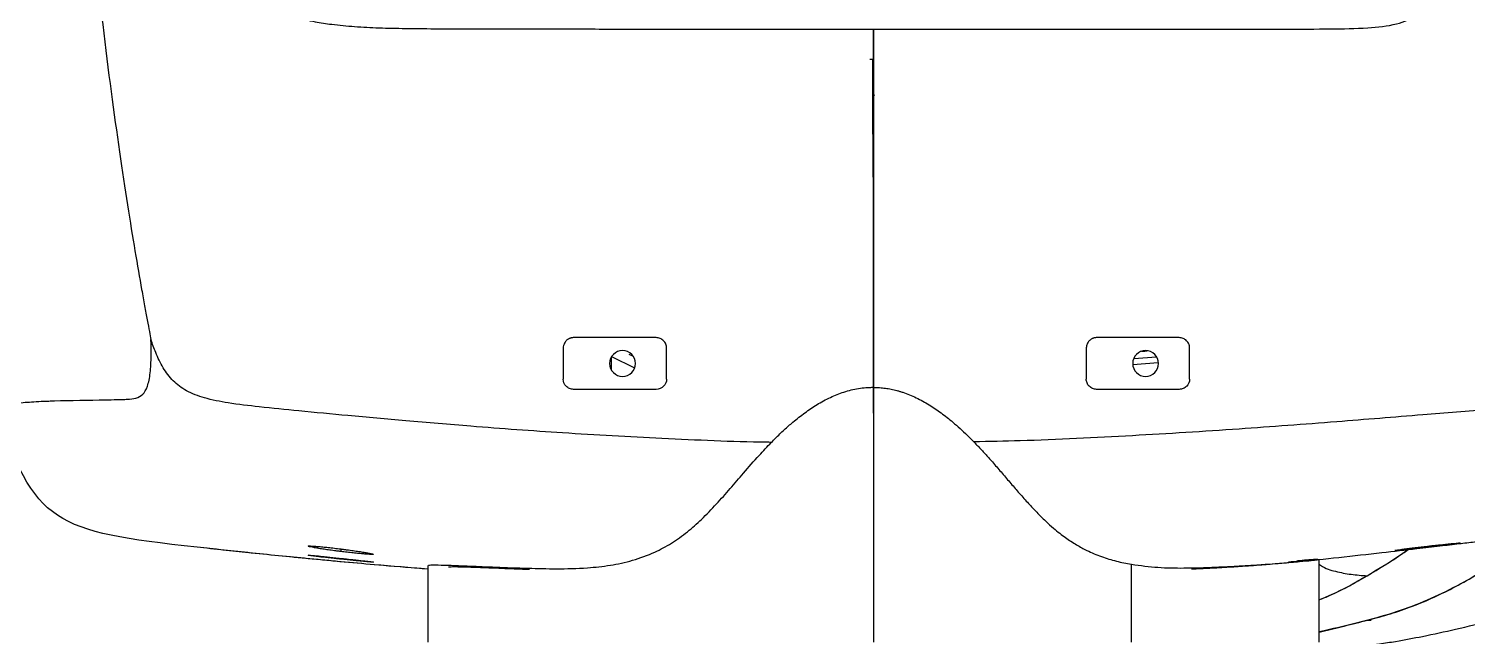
# Model space of a CAD drawing. Header units: millimetres. Extents: x 0 to 1189, y 0 to 841.
# Drawn here: x 108.8 to 178.3, y 245.9 to 275.3 of the extents above; entities that cross this region are included whole.
import ezdxf

# ---------------------------------------------------------------- set-up
doc = ezdxf.new("R2010")
doc.units = ezdxf.units.MM

msp = doc.modelspace()

# ---------------------------------------------------------------- linework, layer by layer
at = {"color": 7, "linetype": 'Continuous', "lineweight": 25}
for p, q in [((149.61, 274.779), (149.61, 273.779)), ((149.61, 274.779), (149.61, 273.779)), ((149.61, 273.779), (149.435, 273.779)), ((149.61, 273.779), (149.435, 273.779)), ((149.585, 273.645), (149.585, 273.804)), ((149.585, 273.645), (149.585, 273.804)), ((149.585, 272.09), (149.653, 272.059)), ((149.588, 268.098), (149.587, 269.61)), ((149.61, 260.108), (149.61, 257.936)), ((149.61, 260.108), (149.61, 257.936)), ((136.933, 259.431), (138.054, 258.881)), ((136.933, 258.795), (136.933, 259.386)), ((137.971, 259.446), (137.799, 259.53)), ((162.159, 259.045), (163.386, 259.137)), ((163.303, 259.396), (162.197, 259.313)), ((149.623, 245.612), (149.623, 257.935)), ((149.623, 245.612), (149.623, 257.935)), ((149.623, 245.612), (149.623, 257.935)), ((128.057, 249.322), (128.057, 245.612)), ((128.057, 249.322), (128.057, 245.612)), ((162.084, 245.612), (162.084, 249.379)), ((171.164, 245.612), (171.164, 249.618)), ((173.507, 246.685), (173.686, 246.683))]:
    msp.add_line(p, q, dxfattribs=at)
at = {"color": 8, "linetype": 'Continuous', "lineweight": 25}
for p, q in [((123.841, 250.122), (123.841, 249.998)), ((123.841, 250.122), (123.841, 249.998)), ((123.841, 249.668), (123.841, 249.629)), ((173.482, 248.826), (173.482, 248.826))]:
    msp.add_line(p, q, dxfattribs=at)
at = {"color": 7, "linetype": 'Continuous', "lineweight": 25, "flags": 128}
msp.add_lwpolyline([(149.588, 268.098), (149.588, 268.435), (149.588, 268.771)], dxfattribs=at)
at = {"color": 7, "linetype": 'Continuous', "lineweight": 25}
for centre, start, end in [((137.473, 259.087), 90, 270), ((137.473, 259.087), 270, 90), ((162.773, 259.087), 90, 270), ((162.773, 259.087), 270, 90)]:
    msp.add_arc(centre, 0.625, start, end, dxfattribs=at)
for points, knots in [([(114.658, 370.658), (114.621, 370.461), (114.558, 370.128), (114.441, 369.5), (114.399, 369.27), (114.309, 368.777), (114.261, 368.514), (114.111, 367.676), (114.003, 367.053), (113.773, 365.69), (113.652, 364.949), (113.275, 362.551), (113.005, 360.719), (112.461, 356.615), (111.911, 352.077), (111.419, 346.773), (111.096, 342.546), (110.996, 341.096), (110.815, 338.12), (110.407, 330.497), (110.081, 315.452), (110.407, 300.407), (110.815, 292.784), (110.996, 289.809), (111.096, 288.358), (111.419, 284.132), (111.911, 278.828), (112.461, 274.289), (113.005, 270.185), (113.275, 268.353), (113.652, 265.955), (113.773, 265.214), (114.003, 263.851), (114.111, 263.229), (114.261, 262.39), (114.309, 262.127), (114.399, 261.634), (114.441, 261.404), (114.558, 260.776), (114.621, 260.443), (114.658, 260.247)], [0, 0, 0, 0, 0.03125, 0.03125, 0.046875, 0.046875, 0.0625, 0.0625, 0.09375, 0.09375, 0.125, 0.125, 0.1875, 0.1875, 0.25, 0.3125, 0.3125, 0.34375, 0.34375, 0.375, 0.5, 0.625, 0.65625, 0.65625, 0.6875, 0.6875, 0.75, 0.8125, 0.8125, 0.875, 0.875, 0.90625, 0.90625, 0.9375, 0.9375, 0.953125, 0.953125, 0.96875, 0.96875, 1, 1, 1, 1]), ([(114.658, 370.658), (114.621, 370.461), (114.558, 370.128), (114.441, 369.5), (114.399, 369.27), (114.309, 368.777), (114.261, 368.514), (114.111, 367.676), (114.003, 367.053), (113.773, 365.69), (113.652, 364.949), (113.275, 362.551), (113.005, 360.719), (112.461, 356.615), (111.911, 352.077), (111.419, 346.773), (111.096, 342.546), (110.996, 341.096), (110.815, 338.12), (110.407, 330.497), (110.081, 315.452), (110.407, 300.407), (110.815, 292.784), (110.996, 289.809), (111.096, 288.358), (111.419, 284.132), (111.911, 278.828), (112.461, 274.289), (113.005, 270.185), (113.275, 268.353), (113.652, 265.955), (113.773, 265.214), (114.003, 263.851), (114.111, 263.229), (114.261, 262.39), (114.309, 262.127), (114.399, 261.634), (114.441, 261.404), (114.558, 260.776), (114.621, 260.443), (114.658, 260.247)], [0, 0, 0, 0, 0.03125, 0.03125, 0.046875, 0.046875, 0.0625, 0.0625, 0.09375, 0.09375, 0.125, 0.125, 0.1875, 0.1875, 0.25, 0.3125, 0.3125, 0.34375, 0.34375, 0.375, 0.5, 0.625, 0.65625, 0.65625, 0.6875, 0.6875, 0.75, 0.8125, 0.8125, 0.875, 0.875, 0.90625, 0.90625, 0.9375, 0.9375, 0.953125, 0.953125, 0.96875, 0.96875, 1, 1, 1, 1]), ([(119.678, 277.019), (119.989, 276.742), (120.564, 276.231), (121.601, 275.837), (122.532, 275.611), (123.5, 275.465), (124.532, 275.37), (125.724, 275.31), (127.093, 275.28), (128.771, 275.27), (130.899, 275.266), (133.541, 275.261), (136.726, 275.258), (140.452, 275.257), (143.117, 275.257), (144.535, 275.257)], [0, 0, 0, 0, 0.056105, 0.103949, 0.143667, 0.175837, 0.219593, 0.265989, 0.31599, 0.380008, 0.462297, 0.564816, 0.688803, 0.834375, 1, 1, 1, 1]), ([(144.535, 275.257), (145.029, 275.257), (145.795, 275.257), (146.705, 275.257), (147.351, 275.257), (148.08, 275.257), (149.084, 275.257), (150.28, 275.257), (151.804, 275.257), (153.708, 275.257), (156.061, 275.257), (158.632, 275.257), (161.41, 275.257), (164.25, 275.257), (167.005, 275.257), (169.469, 275.258), (171.609, 275.255), (173.406, 275.289), (174.672, 275.416), (175.444, 275.671), (175.889, 275.95), (176.236, 276.351), (176.383, 276.69), (176.461, 276.87)], [0, 0, 0, 0, 0.045037, 0.069811, 0.08291, 0.104048, 0.136214, 0.174317, 0.212964, 0.274942, 0.347762, 0.427151, 0.509115, 0.600682, 0.685757, 0.759968, 0.825146, 0.880472, 0.924621, 0.943287, 0.960935, 0.979207, 1, 1, 1, 1]), ([(149.61, 256.687), (149.61, 259.744), (149.61, 265.859), (149.61, 272.074), (149.61, 275.212), (149.61, 275.257)], [0, 0, 0, 0, 0.496259, 0.992676, 1, 1, 1, 1]), ([(149.61, 275.257), (149.61, 274.518), (149.61, 271.604), (149.61, 266.528), (149.61, 262.208), (149.61, 260.047)], [0, 0, 0, 0, 0.145265, 0.572531, 1, 1, 1, 1]), ([(149.61, 256.774), (149.61, 258.378), (149.61, 262.106), (149.61, 268.013), (149.61, 272.572), (149.61, 274.992), (149.61, 275.257)], [0, 0, 0, 0, 0.262405, 0.60984, 0.957215, 1, 1, 1, 1]), ([(149.61, 275.257), (149.61, 274.518), (149.61, 271.604), (149.61, 266.528), (149.61, 262.208), (149.61, 260.047)], [0, 0, 0, 0, 0.145265, 0.572531, 1, 1, 1, 1]), ([(149.61, 256.774), (149.61, 258.378), (149.61, 262.106), (149.61, 268.013), (149.61, 272.572), (149.61, 274.992), (149.61, 275.257)], [0, 0, 0, 0, 0.262405, 0.60984, 0.957215, 1, 1, 1, 1]), ([(149.585, 272.044), (149.585, 272.136), (149.585, 272.313), (149.585, 272.574), (149.585, 272.818), (149.585, 273.046), (149.585, 273.259), (149.585, 273.455), (149.585, 273.585), (149.585, 273.645)], [0, 0, 0, 0, 0.186543, 0.358524, 0.515918, 0.65873, 0.78698, 0.900716, 1, 1, 1, 1]), ([(149.585, 273.161), (149.585, 273.243), (149.585, 273.324), (149.585, 273.446), (149.585, 273.506), (149.585, 273.576), (149.585, 273.606), (149.585, 273.626), (149.585, 273.635), (149.585, 273.645)], [0, 0, 0, 0, 0.5, 0.5, 0.75, 0.875, 0.9375, 0.9375, 1, 1, 1, 1]), ([(149.585, 272.044), (149.585, 272.048), (149.585, 272.052), (149.585, 272.059), (149.585, 272.071), (149.585, 272.082), (149.585, 272.09)], [0, 0, 0, 0, 0.25, 0.25, 0.5, 1, 1, 1, 1]), ([(149.587, 269.61), (149.587, 269.809), (149.587, 270.131), (149.586, 270.66), (149.586, 271.153), (149.586, 271.642), (149.585, 271.926), (149.585, 272.044)], [0, 0, 0, 0, 0.248314, 0.400425, 0.658492, 0.85855, 1, 1, 1, 1]), ([(149.586, 271.393), (149.586, 271.501), (149.586, 271.662), (149.585, 271.852), (149.585, 271.948), (149.585, 271.996), (149.585, 272.02), (149.585, 272.03), (149.585, 272.037), (149.585, 272.041), (149.585, 272.044)], [0, 0, 0, 0, 0.5, 0.75, 0.875, 0.9375, 0.96875, 0.984375, 0.984375, 1, 1, 1, 1]), ([(107.16, 257.054), (107.559, 257.107), (108.159, 257.186), (109.058, 257.246), (109.459, 257.264), (109.526, 257.267), (109.552, 257.268), (109.556, 257.268), (109.559, 257.268), (109.56, 257.268), (109.563, 257.268), (109.571, 257.268), (109.623, 257.27), (109.763, 257.276), (110.652, 257.304), (111.893, 257.318), (112.936, 257.34), (113.196, 257.347), (113.362, 257.353), (113.442, 257.355), (113.825, 257.375), (114.075, 257.417), (114.354, 257.69), (114.431, 257.817), (114.551, 258.165), (114.595, 258.383), (114.638, 258.76), (114.649, 258.894), (114.664, 259.175), (114.669, 259.322), (114.671, 259.543), (114.671, 259.617), (114.671, 259.763), (114.668, 259.98), (114.662, 260.162), (114.658, 260.247)], [0, 0, 0, 0, 0.125, 0.1875, 0.195312, 0.199219, 0.199707, 0.199951, 0.199951, 0.200195, 0.200195, 0.201172, 0.203125, 0.21875, 0.25, 0.5, 0.5625, 0.59375, 0.59375, 0.625, 0.625, 0.75, 0.75, 0.8125, 0.8125, 0.875, 0.875, 0.90625, 0.90625, 0.9375, 0.9375, 0.953125, 0.953125, 0.96875, 1, 1, 1, 1]), ([(107.16, 257.054), (107.559, 257.107), (108.159, 257.186), (109.058, 257.246), (109.459, 257.264), (109.526, 257.267), (109.552, 257.268), (109.556, 257.268), (109.559, 257.268), (109.56, 257.268), (109.563, 257.268), (109.571, 257.268), (109.623, 257.27), (109.763, 257.276), (110.652, 257.304), (111.893, 257.318), (112.936, 257.34), (113.196, 257.347), (113.362, 257.353), (113.442, 257.355), (113.825, 257.375), (114.075, 257.417), (114.354, 257.69), (114.431, 257.817), (114.551, 258.165), (114.595, 258.383), (114.638, 258.76), (114.649, 258.894), (114.664, 259.175), (114.669, 259.322), (114.671, 259.543), (114.671, 259.617), (114.671, 259.763), (114.668, 259.98), (114.662, 260.162), (114.658, 260.247)], [0, 0, 0, 0, 0.125, 0.1875, 0.195312, 0.199219, 0.199707, 0.199951, 0.199951, 0.200195, 0.200195, 0.201172, 0.203125, 0.21875, 0.25, 0.5, 0.5625, 0.59375, 0.59375, 0.625, 0.625, 0.75, 0.75, 0.8125, 0.8125, 0.875, 0.875, 0.90625, 0.90625, 0.9375, 0.9375, 0.953125, 0.953125, 0.96875, 1, 1, 1, 1]), ([(135.102, 260.337), (135.087, 260.337), (135.056, 260.336), (135.009, 260.329), (134.962, 260.318), (134.916, 260.302), (134.87, 260.281), (134.827, 260.255), (134.785, 260.225), (134.737, 260.181), (134.684, 260.117), (134.642, 260.037), (134.61, 259.943), (134.605, 259.878), (134.602, 259.837)], [0, 0, 0, 0, 0.058702, 0.118457, 0.179283, 0.241196, 0.304211, 0.368346, 0.433613, 0.500026, 0.617733, 0.750067, 0.843672, 1, 1, 1, 1]), ([(135.102, 260.337), (135.087, 260.337), (135.056, 260.336), (135.009, 260.329), (134.962, 260.318), (134.916, 260.302), (134.87, 260.281), (134.827, 260.255), (134.785, 260.225), (134.737, 260.181), (134.684, 260.117), (134.642, 260.037), (134.61, 259.943), (134.605, 259.878), (134.602, 259.837)], [0, 0, 0, 0, 0.058702, 0.118457, 0.179283, 0.241196, 0.304211, 0.368346, 0.433613, 0.500026, 0.617733, 0.750067, 0.843672, 1, 1, 1, 1]), ([(139.602, 259.837), (139.602, 259.852), (139.601, 259.882), (139.595, 259.924), (139.587, 259.962), (139.577, 259.995), (139.558, 260.048), (139.522, 260.115), (139.459, 260.192), (139.383, 260.255), (139.294, 260.302), (139.199, 260.332), (139.134, 260.335), (139.102, 260.337)], [0, 0, 0, 0, 0.0590432, 0.1134767, 0.1633003, 0.208514, 0.2491181, 0.3788629, 0.4979213, 0.6280693, 0.7550415, 0.8789707, 1, 1, 1, 1]), ([(139.602, 259.837), (139.602, 259.852), (139.601, 259.882), (139.595, 259.924), (139.587, 259.962), (139.577, 259.995), (139.558, 260.048), (139.522, 260.115), (139.459, 260.192), (139.383, 260.255), (139.294, 260.302), (139.199, 260.332), (139.134, 260.335), (139.102, 260.337)], [0, 0, 0, 0, 0.0590432, 0.1134767, 0.1633003, 0.208514, 0.2491181, 0.3788629, 0.4979213, 0.6280693, 0.7550415, 0.8789707, 1, 1, 1, 1]), ([(160.402, 260.337), (160.387, 260.337), (160.355, 260.336), (160.307, 260.329), (160.26, 260.317), (160.213, 260.301), (160.168, 260.28), (160.125, 260.254), (160.084, 260.223), (160.035, 260.179), (159.983, 260.115), (159.939, 260.032), (159.909, 259.938), (159.905, 259.873), (159.902, 259.837)], [0, 0, 0, 0, 0.060037, 0.120835, 0.182413, 0.244788, 0.307978, 0.371999, 0.436867, 0.502598, 0.621357, 0.751307, 0.860056, 1, 1, 1, 1]), ([(164.902, 259.837), (164.902, 259.854), (164.901, 259.886), (164.894, 259.931), (164.885, 259.969), (164.875, 260), (164.856, 260.051), (164.821, 260.117), (164.757, 260.194), (164.681, 260.257), (164.591, 260.303), (164.498, 260.332), (164.434, 260.335), (164.402, 260.337)], [0, 0, 0, 0, 0.0661123, 0.1242079, 0.1742845, 0.2163406, 0.2503748, 0.3822064, 0.5004755, 0.6314927, 0.7583374, 0.8811291, 1, 1, 1, 1]), ([(162.571, 259.678), (162.587, 259.679), (162.677, 259.685), (162.767, 259.692), (162.842, 259.698)], [0, 0, 0, 0, 0.1772, 1, 1, 1, 1]), ([(135.102, 257.837), (135.036, 257.837), (134.97, 257.85), (134.848, 257.902), (134.792, 257.939), (134.655, 258.079), (134.602, 258.206), (134.602, 258.337)], [0, 0, 0, 0, 0.25, 0.25, 0.5, 0.5, 1, 1, 1, 1]), ([(135.102, 257.837), (135.036, 257.837), (134.97, 257.85), (134.848, 257.902), (134.792, 257.939), (134.655, 258.079), (134.602, 258.206), (134.602, 258.337)], [0, 0, 0, 0, 0.25, 0.25, 0.5, 0.5, 1, 1, 1, 1]), ([(139.602, 258.337), (139.602, 258.207), (139.551, 258.08), (139.367, 257.893), (139.236, 257.837), (139.102, 257.837)], [0, 0, 0, 0, 0.5, 0.5, 1, 1, 1, 1]), ([(139.602, 258.337), (139.602, 258.207), (139.551, 258.08), (139.367, 257.893), (139.236, 257.837), (139.102, 257.837)], [0, 0, 0, 0, 0.5, 0.5, 1, 1, 1, 1]), ([(160.402, 257.837), (160.336, 257.837), (160.27, 257.85), (160.148, 257.901), (160.093, 257.939), (160.001, 258.032), (159.964, 258.088), (159.915, 258.208), (159.902, 258.272), (159.902, 258.337)], [0, 0, 0, 0, 0.25, 0.25, 0.5, 0.5, 0.75, 0.75, 1, 1, 1, 1]), ([(164.902, 258.337), (164.902, 258.206), (164.851, 258.08), (164.713, 257.939), (164.657, 257.902), (164.535, 257.85), (164.469, 257.837), (164.402, 257.837)], [0, 0, 0, 0, 0.5, 0.5, 0.75, 0.75, 1, 1, 1, 1]), ([(139.102, 257.837), (138.443, 257.837), (137.11, 257.837), (135.777, 257.837), (135.102, 257.837)], [0, 0, 0, 0, 0.494241, 1, 1, 1, 1]), ([(139.102, 257.837), (138.443, 257.837), (137.11, 257.837), (135.777, 257.837), (135.102, 257.837)], [0, 0, 0, 0, 0.494241, 1, 1, 1, 1]), ([(144.666, 255.272), (144.735, 255.341), (144.871, 255.479), (145.078, 255.681), (145.288, 255.878), (145.501, 256.069), (145.829, 256.352), (146.279, 256.708), (146.881, 257.114), (147.51, 257.457), (148.182, 257.726), (148.765, 257.87), (149.186, 257.92), (149.4, 257.932), (149.522, 257.936), (149.582, 257.936), (149.61, 257.936)], [0, 0, 0, 0, 0.050863, 0.101413, 0.151603, 0.20139, 0.250742, 0.378015, 0.500371, 0.627904, 0.74964, 0.874636, 0.93732, 0.968647, 0.985461, 1, 1, 1, 1]), ([(144.666, 255.272), (144.735, 255.341), (144.871, 255.479), (145.078, 255.681), (145.288, 255.878), (145.501, 256.069), (145.829, 256.352), (146.279, 256.708), (146.881, 257.114), (147.51, 257.457), (148.182, 257.726), (148.765, 257.87), (149.186, 257.92), (149.4, 257.932), (149.522, 257.936), (149.582, 257.936), (149.61, 257.936)], [0, 0, 0, 0, 0.050863, 0.101413, 0.151603, 0.20139, 0.250742, 0.378015, 0.500371, 0.627904, 0.74964, 0.874636, 0.93732, 0.968647, 0.985461, 1, 1, 1, 1]), ([(149.623, 257.935), (149.67, 257.935), (149.764, 257.933), (149.905, 257.924), (150.045, 257.912), (150.186, 257.894), (150.326, 257.872), (150.466, 257.846), (150.606, 257.815), (150.746, 257.78), (150.886, 257.74), (151.2, 257.64), (151.685, 257.442), (152.303, 257.101), (152.894, 256.7), (153.385, 256.31), (153.801, 255.944), (154.145, 255.621), (154.368, 255.396), (154.48, 255.283)], [0, 0, 0, 0, 0.024625, 0.049271, 0.073964, 0.098729, 0.123591, 0.148575, 0.173704, 0.199001, 0.224487, 0.250183, 0.371969, 0.499465, 0.621886, 0.749201, 0.831631, 0.915299, 1, 1, 1, 1]), ([(170.09, 249.5), (170.77, 249.571), (172.166, 249.717), (174.106, 249.935), (175.736, 250.122), (176.975, 250.265), (177.907, 250.374), (178.683, 250.468), (179.468, 250.568), (180.564, 250.721), (181.838, 250.942), (183.225, 251.272), (184.558, 251.77), (185.765, 252.514), (186.683, 253.411), (187.431, 254.486), (188.068, 255.708), (188.419, 256.657), (188.611, 257.174)], [0, 0, 0, 0, 0.089047, 0.182848, 0.262474, 0.317185, 0.364937, 0.4067, 0.447572, 0.504544, 0.563467, 0.629884, 0.701706, 0.759573, 0.823865, 0.873254, 0.930866, 1, 1, 1, 1]), ([(128.098, 249.322), (128.089, 249.328), (128.059, 249.347), (128.368, 249.352), (129.022, 249.337), (130.022, 249.301), (131.319, 249.242), (132.752, 249.193), (134.263, 249.155), (135.608, 249.183), (136.856, 249.314), (137.955, 249.545), (138.956, 249.906), (139.847, 250.388), (140.601, 250.926), (141.325, 251.571), (142.007, 252.275), (142.675, 253.033), (143.354, 253.826), (144.01, 254.579), (144.47, 255.065), (144.666, 255.272)], [0, 0, 0, 0, 0.038667, 0.1258802, 0.2146797, 0.3046961, 0.3890648, 0.4762375, 0.5418153, 0.6073709, 0.6526037, 0.6954344, 0.7379126, 0.7703438, 0.8033519, 0.8339854, 0.8688071, 0.9016805, 0.9343705, 0.9719537, 1, 1, 1, 1]), ([(128.098, 249.322), (128.089, 249.328), (128.059, 249.347), (128.368, 249.352), (129.022, 249.337), (130.022, 249.301), (131.319, 249.242), (132.752, 249.193), (134.263, 249.155), (135.608, 249.183), (136.856, 249.314), (137.955, 249.545), (138.956, 249.906), (139.847, 250.388), (140.601, 250.926), (141.325, 251.571), (142.007, 252.275), (142.675, 253.033), (143.354, 253.826), (144.01, 254.579), (144.47, 255.065), (144.666, 255.272)], [0, 0, 0, 0, 0.038667, 0.1258802, 0.2146797, 0.3046961, 0.3890648, 0.4762375, 0.5418153, 0.6073709, 0.6526037, 0.6954344, 0.7379126, 0.7703438, 0.8033519, 0.8339854, 0.8688071, 0.9016805, 0.9343705, 0.9719537, 1, 1, 1, 1]), ([(154.48, 255.283), (154.539, 255.222), (154.658, 255.099), (154.834, 254.911), (155.01, 254.719), (155.186, 254.524), (155.444, 254.233), (155.784, 253.839), (156.2, 253.352), (156.622, 252.86), (157.033, 252.396), (157.472, 251.923), (157.892, 251.505), (158.288, 251.149), (158.608, 250.886), (158.978, 250.609), (159.413, 250.324), (159.879, 250.072), (160.283, 249.888), (160.64, 249.749), (160.998, 249.63), (161.359, 249.529), (161.722, 249.444), (161.962, 249.401), (162.084, 249.379)], [0, 0, 0, 0, 0.024427, 0.049183, 0.07424, 0.099564, 0.125123, 0.186712, 0.250289, 0.310837, 0.375434, 0.431539, 0.500505, 0.55039, 0.590451, 0.625406, 0.690919, 0.750156, 0.791384, 0.832543, 0.873829, 0.915409, 0.957426, 1, 1, 1, 1]), ([(181.886, 250.97), (181.34, 250.567), (179.92, 249.517), (177.954, 248.355), (176.024, 247.459), (174.534, 246.941), (173.009, 246.548), (171.889, 246.272), (171.27, 246.131), (171.164, 246.107)], [0, 0, 0, 0, 0.167626, 0.436143, 0.56926, 0.70444, 0.83721, 0.972161, 1, 1, 1, 1]), ([(128.057, 249.145), (127.338, 249.202), (125.498, 249.348), (122.649, 249.611), (119.645, 249.907), (117.763, 250.112), (116.889, 250.206)], [0, 0, 0, 0, 0.192794, 0.493761, 0.764911, 1, 1, 1, 1]), ([(128.057, 249.145), (127.338, 249.202), (125.498, 249.348), (122.649, 249.611), (119.645, 249.907), (117.763, 250.112), (116.889, 250.206)], [0, 0, 0, 0, 0.192794, 0.493761, 0.764911, 1, 1, 1, 1]), ([(128.057, 249.144), (127.19, 249.214), (125.259, 249.37), (122.37, 249.638), (119.515, 249.921), (117.723, 250.116), (116.889, 250.206)], [0, 0, 0, 0, 0.232629, 0.518068, 0.775686, 1, 1, 1, 1]), ([(122.269, 249.819), (122.268, 249.819), (122.246, 249.823), (122.3, 249.82), (122.361, 249.816), (122.413, 249.812), (122.421, 249.811)], [0, 0, 0, 0, 0.024032, 0.473753, 0.925974, 1, 1, 1, 1]), ([(122.269, 249.819), (122.268, 249.819), (122.246, 249.823), (122.3, 249.82), (122.361, 249.816), (122.413, 249.812), (122.421, 249.811)], [0, 0, 0, 0, 0.024032, 0.473753, 0.925974, 1, 1, 1, 1]), ([(123.841, 249.629), (123.815, 249.632), (123.763, 249.637), (123.685, 249.646), (123.607, 249.654), (123.505, 249.665), (123.38, 249.678), (123.186, 249.7), (122.957, 249.726), (122.715, 249.754), (122.518, 249.779), (122.372, 249.799), (122.283, 249.813), (122.26, 249.819), (122.273, 249.821), (122.299, 249.82), (122.339, 249.817), (122.379, 249.814), (122.399, 249.813)], [0, 0, 0, 0, 0.0250684, 0.0500878, 0.075117, 0.1002147, 0.1498062, 0.1995042, 0.2986846, 0.3987948, 0.4988009, 0.5978872, 0.6970059, 0.7971967, 0.8479249, 0.8986279, 0.9492726, 1, 1, 1, 1]), ([(123.841, 249.629), (123.815, 249.632), (123.763, 249.637), (123.685, 249.646), (123.607, 249.654), (123.505, 249.665), (123.38, 249.678), (123.186, 249.7), (122.957, 249.726), (122.715, 249.754), (122.518, 249.779), (122.372, 249.799), (122.283, 249.813), (122.26, 249.819), (122.273, 249.821), (122.299, 249.82), (122.339, 249.817), (122.379, 249.814), (122.399, 249.813)], [0, 0, 0, 0, 0.0250684, 0.0500878, 0.075117, 0.1002147, 0.1498062, 0.1995042, 0.2986846, 0.3987948, 0.4988009, 0.5978872, 0.6970059, 0.7971967, 0.8479249, 0.8986279, 0.9492726, 1, 1, 1, 1]), ([(123.841, 249.998), (123.815, 250.001), (123.763, 250.008), (123.686, 250.018), (123.609, 250.027), (123.508, 250.041), (123.384, 250.057), (123.191, 250.084), (122.963, 250.117), (122.723, 250.154), (122.525, 250.188), (122.378, 250.218), (122.287, 250.241), (122.255, 250.257), (122.286, 250.266), (122.376, 250.267), (122.522, 250.259), (122.72, 250.244), (122.962, 250.222), (123.19, 250.198), (123.383, 250.177), (123.533, 250.159), (123.686, 250.141), (123.789, 250.128), (123.841, 250.122)], [0, 0, 0, 0, 0.015741, 0.031443, 0.047142, 0.062873, 0.094051, 0.125179, 0.187409, 0.250189, 0.312958, 0.375141, 0.437313, 0.500088, 0.562868, 0.625006, 0.68714, 0.749898, 0.81269, 0.874885, 0.906047, 0.937159, 0.968582, 1, 1, 1, 1]), ([(123.841, 249.998), (123.815, 250.001), (123.763, 250.008), (123.686, 250.018), (123.609, 250.027), (123.508, 250.041), (123.384, 250.057), (123.191, 250.084), (122.963, 250.117), (122.723, 250.154), (122.525, 250.188), (122.378, 250.218), (122.287, 250.241), (122.255, 250.257), (122.286, 250.266), (122.376, 250.267), (122.522, 250.259), (122.72, 250.244), (122.962, 250.222), (123.19, 250.198), (123.383, 250.177), (123.533, 250.159), (123.686, 250.141), (123.789, 250.128), (123.841, 250.122)], [0, 0, 0, 0, 0.015741, 0.031443, 0.047142, 0.062873, 0.094051, 0.125179, 0.187409, 0.250189, 0.312958, 0.375141, 0.437313, 0.500088, 0.562868, 0.625006, 0.68714, 0.749898, 0.81269, 0.874885, 0.906047, 0.937159, 0.968582, 1, 1, 1, 1]), ([(122.421, 249.811), (122.422, 249.811), (122.426, 249.811), (122.441, 249.809), (122.481, 249.806), (122.575, 249.798), (122.74, 249.782), (122.977, 249.758), (123.2, 249.736), (123.389, 249.716), (123.536, 249.7), (123.687, 249.684), (123.79, 249.673), (123.841, 249.668)], [0, 0, 0, 0, 0.004276, 0.015274, 0.059061, 0.145785, 0.316736, 0.486153, 0.655489, 0.740799, 0.826294, 0.913065, 1, 1, 1, 1]), ([(122.421, 249.811), (122.422, 249.811), (122.426, 249.811), (122.441, 249.809), (122.481, 249.806), (122.575, 249.798), (122.74, 249.782), (122.977, 249.758), (123.2, 249.736), (123.389, 249.716), (123.536, 249.7), (123.687, 249.684), (123.79, 249.673), (123.841, 249.668)], [0, 0, 0, 0, 0.004276, 0.015274, 0.059061, 0.145785, 0.316736, 0.486153, 0.655489, 0.740799, 0.826294, 0.913065, 1, 1, 1, 1]), ([(123.841, 250.122), (123.867, 250.118), (123.918, 250.112), (123.995, 250.102), (124.072, 250.092), (124.173, 250.079), (124.298, 250.062), (124.49, 250.035), (124.718, 250.001), (124.959, 249.964), (125.156, 249.93), (125.303, 249.901), (125.395, 249.878), (125.426, 249.863), (125.396, 249.855), (125.306, 249.855), (125.159, 249.863), (124.961, 249.878), (124.72, 249.9), (124.491, 249.923), (124.298, 249.944), (124.149, 249.961), (123.996, 249.979), (123.892, 249.992), (123.841, 249.998)], [0, 0, 0, 0, 0.015716, 0.031409, 0.047116, 0.062874, 0.093957, 0.125185, 0.18742, 0.250201, 0.312968, 0.375145, 0.437311, 0.500082, 0.562863, 0.625006, 0.687145, 0.749904, 0.812693, 0.874888, 0.906003, 0.937159, 0.968564, 1, 1, 1, 1]), ([(123.841, 250.122), (123.867, 250.118), (123.918, 250.112), (123.995, 250.102), (124.072, 250.092), (124.173, 250.079), (124.298, 250.062), (124.49, 250.035), (124.718, 250.001), (124.959, 249.964), (125.156, 249.93), (125.303, 249.901), (125.395, 249.878), (125.426, 249.863), (125.396, 249.855), (125.306, 249.855), (125.159, 249.863), (124.961, 249.878), (124.72, 249.9), (124.491, 249.923), (124.298, 249.944), (124.149, 249.961), (123.996, 249.979), (123.892, 249.992), (123.841, 249.998)], [0, 0, 0, 0, 0.015716, 0.031409, 0.047116, 0.062874, 0.093957, 0.125185, 0.18742, 0.250201, 0.312968, 0.375145, 0.437311, 0.500082, 0.562863, 0.625006, 0.687145, 0.749904, 0.812693, 0.874888, 0.906003, 0.937159, 0.968564, 1, 1, 1, 1]), ([(173.482, 248.826), (174.067, 249.172), (174.74, 249.571), (175.381, 250.031), (175.466, 250.091)], [0, 0, 0, 0, 0.868482, 1, 1, 1, 1]), ([(173.482, 248.826), (173.996, 249.132), (174.667, 249.531), (175.31, 249.985), (175.459, 250.09)], [0, 0, 0, 0, 0.767337, 1, 1, 1, 1]), ([(176.406, 250.213), (176.38, 250.21), (176.328, 250.204), (176.251, 250.195), (176.174, 250.186), (176.073, 250.175), (175.948, 250.161), (175.755, 250.139), (175.527, 250.114), (175.286, 250.089), (175.088, 250.069), (174.942, 250.056), (174.851, 250.049), (174.82, 250.05), (174.851, 250.058), (174.942, 250.073), (175.089, 250.094), (175.287, 250.121), (175.527, 250.152), (175.756, 250.18), (175.948, 250.203), (176.098, 250.22), (176.251, 250.238), (176.354, 250.25), (176.406, 250.255)], [0, 0, 0, 0, 0.015745, 0.031446, 0.047141, 0.062866, 0.094029, 0.125152, 0.187361, 0.250149, 0.312909, 0.375059, 0.437208, 0.499984, 0.562758, 0.624919, 0.687084, 0.749848, 0.812631, 0.874852, 0.906064, 0.937148, 0.968595, 1, 1, 1, 1]), ([(176.406, 250.255), (176.432, 250.258), (176.484, 250.264), (176.561, 250.273), (176.638, 250.281), (176.74, 250.292), (176.865, 250.306), (177.06, 250.327), (177.289, 250.35), (177.53, 250.374), (177.727, 250.392), (177.872, 250.405), (177.962, 250.411), (177.991, 250.41), (177.959, 250.403), (177.869, 250.389), (177.725, 250.37), (177.532, 250.346), (177.293, 250.317), (177.064, 250.289), (176.868, 250.266), (176.717, 250.249), (176.562, 250.231), (176.458, 250.219), (176.406, 250.213)], [0, 0, 0, 0, 0.015796, 0.031564, 0.04734, 0.063162, 0.094432, 0.125802, 0.188438, 0.251616, 0.314155, 0.376184, 0.438294, 0.501101, 0.563439, 0.624883, 0.686063, 0.747516, 0.809824, 0.873258, 0.904825, 0.936486, 0.968229, 1, 1, 1, 1]), ([(123.841, 249.668), (123.866, 249.665), (123.917, 249.66), (123.994, 249.652), (124.07, 249.643), (124.17, 249.633), (124.292, 249.619), (124.481, 249.599), (124.704, 249.574), (124.941, 249.548), (125.106, 249.529), (125.201, 249.517), (125.24, 249.512), (125.254, 249.511), (125.257, 249.51)], [0, 0, 0, 0, 0.043738, 0.087339, 0.130908, 0.174546, 0.260388, 0.346153, 0.516316, 0.686583, 0.8584, 0.945557, 0.989559, 1, 1, 1, 1]), ([(123.841, 249.668), (123.866, 249.665), (123.917, 249.66), (123.994, 249.652), (124.07, 249.643), (124.17, 249.633), (124.292, 249.619), (124.481, 249.599), (124.704, 249.574), (124.941, 249.548), (125.106, 249.529), (125.201, 249.517), (125.24, 249.512), (125.254, 249.511), (125.257, 249.51)], [0, 0, 0, 0, 0.043738, 0.087339, 0.130908, 0.174546, 0.260388, 0.346153, 0.516316, 0.686583, 0.8584, 0.945557, 0.989559, 1, 1, 1, 1]), ([(125.282, 249.507), (125.293, 249.506), (125.313, 249.503), (125.339, 249.5), (125.362, 249.497), (125.387, 249.493), (125.408, 249.489), (125.422, 249.486), (125.398, 249.485), (125.31, 249.491), (125.164, 249.502), (124.967, 249.52), (124.725, 249.542), (124.496, 249.564), (124.301, 249.583), (124.151, 249.598), (123.997, 249.613), (123.893, 249.624), (123.841, 249.629)], [0, 0, 0, 0, 0.025357, 0.050668, 0.075991, 0.101386, 0.152068, 0.202811, 0.303017, 0.402141, 0.501227, 0.601246, 0.70137, 0.800536, 0.850227, 0.899813, 0.949916, 1, 1, 1, 1]), ([(125.282, 249.507), (125.293, 249.506), (125.313, 249.503), (125.339, 249.5), (125.362, 249.497), (125.387, 249.493), (125.408, 249.489), (125.422, 249.486), (125.398, 249.485), (125.31, 249.491), (125.164, 249.502), (124.967, 249.52), (124.725, 249.542), (124.496, 249.564), (124.301, 249.583), (124.151, 249.598), (123.997, 249.613), (123.893, 249.624), (123.841, 249.629)], [0, 0, 0, 0, 0.025357, 0.050668, 0.075991, 0.101386, 0.152068, 0.202811, 0.303017, 0.402141, 0.501227, 0.601246, 0.70137, 0.800536, 0.850227, 0.899813, 0.949916, 1, 1, 1, 1]), ([(125.257, 249.511), (125.269, 249.509), (125.365, 249.497), (125.452, 249.485), (125.413, 249.487), (125.412, 249.487)], [0, 0, 0, 0, 0.127317, 0.97455, 1, 1, 1, 1]), ([(125.257, 249.511), (125.269, 249.509), (125.365, 249.497), (125.452, 249.485), (125.413, 249.487), (125.412, 249.487)], [0, 0, 0, 0, 0.127317, 0.97455, 1, 1, 1, 1]), ([(132.972, 249.123), (132.821, 249.128), (132.388, 249.143), (131.81, 249.166), (131.243, 249.19), (130.632, 249.215), (130.013, 249.237), (129.48, 249.251), (129.146, 249.252), (129.088, 249.24), (129.06, 249.234)], [0, 0, 0, 0, 0.060121, 0.17267, 0.267882, 0.3457545, 0.5170686, 0.6832096, 0.8441843, 1, 1, 1, 1]), ([(132.972, 249.123), (132.821, 249.128), (132.388, 249.143), (131.81, 249.166), (131.243, 249.19), (130.632, 249.215), (130.013, 249.237), (129.48, 249.251), (129.146, 249.252), (129.088, 249.24), (129.06, 249.234)], [0, 0, 0, 0, 0.060121, 0.17267, 0.267882, 0.3457545, 0.5170686, 0.6832096, 0.8441843, 1, 1, 1, 1]), ([(162.084, 249.379), (162.517, 249.322), (163.397, 249.207), (164.672, 249.194), (165.728, 249.222), (166.575, 249.262), (167.271, 249.299), (168.011, 249.342), (168.72, 249.39), (169.335, 249.437), (169.822, 249.476), (170.342, 249.521), (170.806, 249.566), (171.087, 249.601), (171.188, 249.617), (171.163, 249.617), (171.162, 249.617)], [0, 0, 0, 0, 0.079189, 0.160626, 0.250109, 0.302968, 0.354768, 0.420046, 0.498797, 0.564528, 0.627402, 0.687803, 0.801149, 0.904619, 0.998217, 1, 1, 1, 1]), ([(170.09, 249.499), (170.083, 249.497), (170.051, 249.49), (169.656, 249.449), (169.034, 249.395), (168.375, 249.342), (167.806, 249.299), (167.05, 249.248), (166.159, 249.196), (165.456, 249.159), (165.067, 249.143), (164.989, 249.14)], [0, 0, 0, 0, 0.053821, 0.247702, 0.457632, 0.534839, 0.627309, 0.747808, 0.872349, 0.974358, 1, 1, 1, 1]), ([(167.819, 245.21), (168.097, 245.212), (168.85, 245.217), (169.681, 245.229), (170.419, 245.248), (170.717, 245.257), (170.974, 245.267), (171.425, 245.285), (172.031, 245.318), (172.792, 245.379), (173.463, 245.45), (174.153, 245.54), (175.061, 245.683), (176.294, 245.914), (177.828, 246.251), (179.312, 246.605), (180.663, 246.935), (181.832, 247.262), (183.1, 247.703), (184.535, 248.326), (185.515, 248.872), (186.053, 249.173)], [0, 0, 0, 0, 0.064455, 0.174412, 0.196638, 0.21342, 0.22913, 0.243841, 0.293969, 0.33289, 0.363627, 0.391766, 0.428081, 0.4918, 0.572488, 0.662263, 0.717257, 0.774705, 0.837692, 0.910724, 1, 1, 1, 1]), ([(170.158, 249.511), (170.158, 249.511), (170.192, 249.517), (170.052, 249.51), (169.772, 249.488), (169.677, 249.481)], [0, 0, 0, 0, 0.006399, 0.66017, 1, 1, 1, 1]), ([(171.098, 249.618), (171.04, 249.615), (170.925, 249.609), (170.595, 249.584), (170.275, 249.558), (170.116, 249.544)], [0, 0, 0, 0, 0.337122, 0.670808, 1, 1, 1, 1]), ([(171.164, 247.661), (171.366, 247.743), (172.162, 248.066), (172.917, 248.501), (173.482, 248.826)], [0, 0, 0, 0, 0.2534381, 1, 1, 1, 1]), ([(171.164, 247.661), (171.345, 247.733), (172.143, 248.053), (172.898, 248.489), (173.482, 248.826)], [0, 0, 0, 0, 0.227373, 1, 1, 1, 1]), ([(171.164, 246.106), (171.521, 246.19), (172.258, 246.366), (173.367, 246.636), (174.475, 246.935), (175.555, 247.292), (176.607, 247.724), (177.652, 248.23), (178.333, 248.616), (178.679, 248.813)], [0, 0, 0, 0, 0.138209, 0.285774, 0.429904, 0.569685, 0.711857, 0.85335, 1, 1, 1, 1])]:
    msp.add_open_spline(points, degree=3, knots=knots, dxfattribs=at)
for points in [[(149.61, 274.779), (149.61, 274.442), (149.61, 274.109), (149.61, 273.779)], [(149.587, 269.741), (149.587, 269.966), (149.587, 270.19), (149.586, 270.415)], [(139.102, 260.337), (137.769, 260.337), (136.436, 260.337), (135.102, 260.337)], [(139.102, 260.337), (137.769, 260.337), (136.436, 260.337), (135.102, 260.337)], [(164.402, 260.337), (163.069, 260.337), (161.736, 260.337), (160.402, 260.337)], [(134.602, 259.837), (134.602, 259.336), (134.602, 258.836), (134.602, 258.337)], [(134.602, 259.837), (134.602, 259.336), (134.602, 258.836), (134.602, 258.337)], [(139.602, 258.337), (139.602, 258.836), (139.602, 259.337), (139.602, 259.837)], [(139.602, 258.337), (139.602, 258.836), (139.602, 259.337), (139.602, 259.837)], [(159.902, 259.837), (159.902, 259.337), (159.902, 258.836), (159.902, 258.337)], [(164.902, 258.337), (164.902, 258.836), (164.902, 259.337), (164.902, 259.837)], [(149.61, 257.936), (149.615, 257.936), (149.619, 257.936), (149.623, 257.935)], [(149.61, 257.936), (149.615, 257.936), (149.619, 257.936), (149.623, 257.935)], [(164.402, 257.837), (163.069, 257.837), (161.736, 257.837), (160.402, 257.837)], [(116.889, 250.206), (110.036, 250.964), (108.99, 251.281), (107.16, 257.054)], [(116.889, 250.206), (110.036, 250.964), (108.99, 251.281), (107.16, 257.054)], [(116.889, 250.206), (110.036, 250.964), (108.99, 251.281), (107.16, 257.054)]]:
    msp.add_open_spline(points, degree=3, dxfattribs=at)
at = {"color": 8, "linetype": 'Continuous', "lineweight": 25}
for points, knots in [([(144.67, 255.275), (144.59, 255.276), (142.826, 255.297), (139.459, 255.452), (134.694, 255.71), (130.564, 256.011), (127.103, 256.3), (124.329, 256.552), (121.966, 256.782), (120.03, 256.969), (118.5, 257.152), (117.313, 257.38), (116.394, 257.714), (115.707, 258.226), (115.223, 258.879), (114.897, 259.57), (114.733, 260.035), (114.658, 260.247)], [0, 0, 0, 0, 0.007526, 0.166983, 0.318776, 0.459129, 0.558899, 0.647397, 0.722762, 0.783664, 0.831512, 0.86875, 0.898379, 0.924232, 0.950599, 0.977543, 1, 1, 1, 1]), ([(144.67, 255.275), (144.59, 255.276), (142.826, 255.297), (139.459, 255.452), (134.694, 255.71), (130.564, 256.011), (127.103, 256.3), (124.329, 256.552), (121.966, 256.782), (120.03, 256.969), (118.5, 257.152), (117.313, 257.38), (116.394, 257.714), (115.707, 258.226), (115.223, 258.879), (114.897, 259.57), (114.733, 260.035), (114.658, 260.247)], [0, 0, 0, 0, 0.007526, 0.166983, 0.318776, 0.459129, 0.558899, 0.647397, 0.722762, 0.783664, 0.831512, 0.86875, 0.898379, 0.924232, 0.950599, 0.977543, 1, 1, 1, 1]), ([(188.248, 260.135), (188.129, 259.938), (187.853, 259.481), (187.277, 258.823), (186.463, 258.205), (185.414, 257.711), (183.936, 257.323), (181.92, 257.059), (179.244, 256.844), (175.882, 256.581), (171.83, 256.249), (167.152, 255.899), (162.05, 255.583), (157.773, 255.365), (155.211, 255.314), (154.463, 255.299)], [0, 0, 0, 0, 0.019821, 0.04587, 0.074668, 0.107136, 0.144952, 0.205636, 0.281863, 0.375943, 0.495788, 0.631608, 0.77951, 0.935631, 1, 1, 1, 1]), ([(171.164, 249.388), (171.188, 249.37), (171.462, 249.168), (171.986, 249.024), (172.727, 248.877), (173.226, 248.843), (173.482, 248.826)], [0, 0, 0, 0, 0.028743, 0.324304, 0.652805, 1, 1, 1, 1])]:
    msp.add_open_spline(points, degree=3, knots=knots, dxfattribs=at)

doc.saveas('drawing.dxf')
